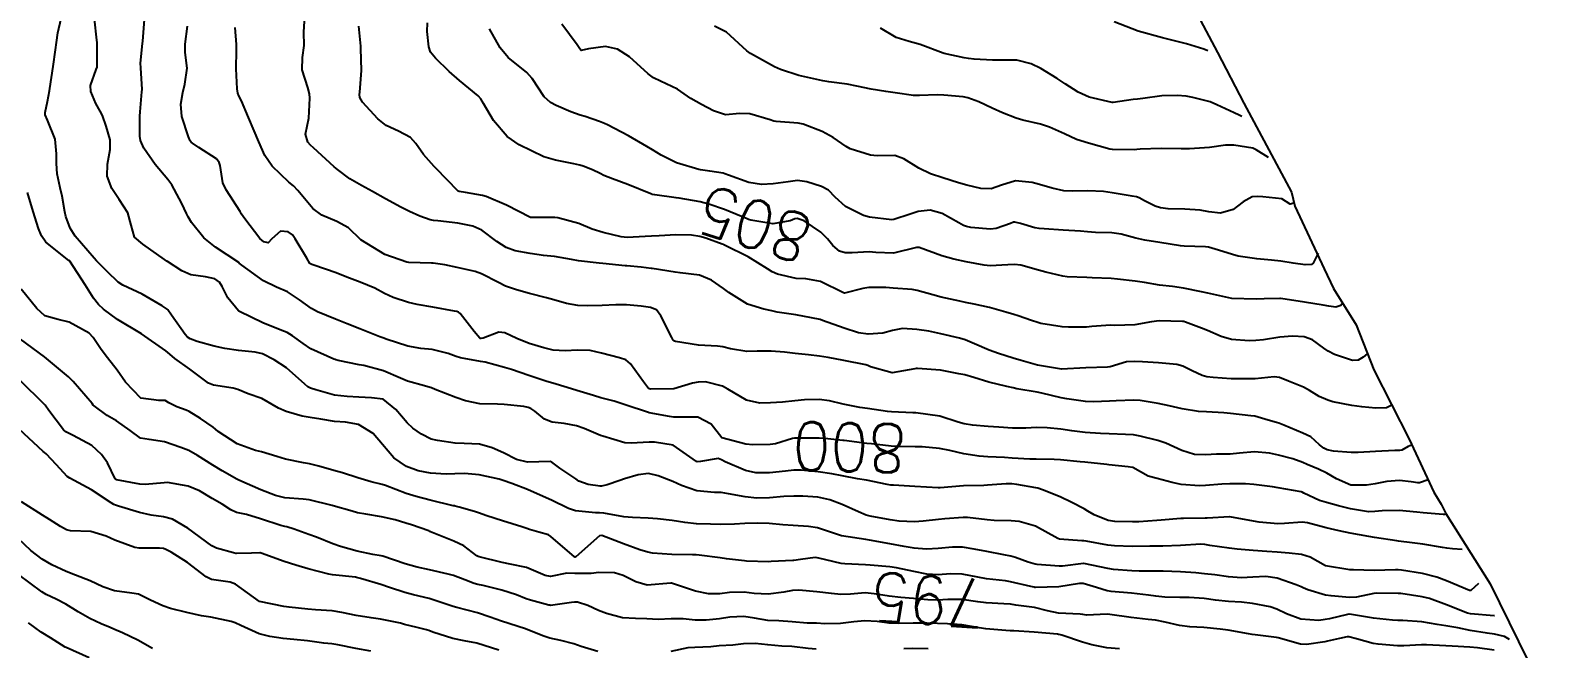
# Model space of a CAD drawing. Header units: metres. Extents: x 307586 to 320046, y 7427249 to 7434250.
# Drawn here: x 318186.1 to 318311.8, y 7430881.8 to 7430932.9 of the extents above; entities that cross this region are included whole.
import ezdxf
from ezdxf.enums import TextEntityAlignment as Align

# ---------------------------------------------------------------- set-up
doc = ezdxf.new("R2010")
doc.units = ezdxf.units.M
doc.header["$MEASUREMENT"] = 0
for name, color, linetype in [('Area', 45, 'Continuous'), ('Cotas', 45, 'Continuous'), ('Curvas de Nivel 1m', 11, 'Continuous'), ('Curvas de Nivel 5m', 15, 'Continuous')]:
    doc.layers.add(name, color=color, linetype=linetype)
doc.styles.add('Style-STANDARD', font='STANDARD.shx')

msp = doc.modelspace()

# ---------------------------------------------------------------- linework, layer by layer
at = {"layer": 'Area'}
msp.add_polyline3d([(318282.04, 7430935.08, 821.88), (318284.16, 7430931.07, 823.66), (318286.33, 7430926.88, 826.19), (318290.27, 7430919.55, 819.99), (318290.56, 7430918.39, 807.71), (318292.97, 7430913.21, 807.02), (318293.73, 7430911.57, 804.58), (318295.62, 7430908.58, 804.66), (318297.06, 7430904.86, 803.72), (318299.98, 7430899.11, 819.01), (318302.03, 7430894.73, 817.61), (318302.62, 7430893.75, 817.69), (318303.03, 7430892.98, 817.81), (318306.68, 7430887.17, 815.33), (318309.03, 7430882.39, 814.67), (318311.83, 7430876.76, 811.87)], dxfattribs=at)
at = {"layer": 'Curvas de Nivel 1m', "flags": 128}
for points, elevation in [([(318305.72, 7430887.2), (318305.07, 7430886.61), (318304.97, 7430886.61), (318303.08, 7430887.42), (318302.28, 7430887.72), (318301.09, 7430888.02), (318299.36, 7430888.3), (318299.09, 7430888.33), (318298.85, 7430888.33), (318297.09, 7430888.26), (318295.4, 7430888.31), (318295.09, 7430888.33), (318293.09, 7430888.64), (318291.81, 7430889.37), (318291.1, 7430889.6), (318290.07, 7430889.71), (318289.1, 7430889.79), (318288.23, 7430889.83), (318287.1, 7430889.91), (318285.79, 7430890.04), (318285.11, 7430890.1), (318283.53, 7430890.33), (318283.11, 7430890.42), (318282.78, 7430890.44), (318281.11, 7430890.33), (318279.64, 7430890.27), (318279.11, 7430890.27), (318278.56, 7430890.27), (318277.11, 7430890.26), (318275.65, 7430890.31), (318275.11, 7430890.37), (318273.3, 7430890.69), (318273.11, 7430890.71), (318272.95, 7430890.72), (318271.11, 7430890.86), (318270.97, 7430890.91), (318269.13, 7430891.94), (318267.77, 7430892.32), (318267.13, 7430892.37), (318265.71, 7430892.4), (318265.13, 7430892.44), (318263.5, 7430892.64), (318263.14, 7430892.65), (318261.63, 7430892.53), (318261.13, 7430892.48), (318259.84, 7430892.33), (318259.13, 7430892.28), (318257.86, 7430892.34), (318257.13, 7430892.46), (318255.48, 7430892.76), (318255.14, 7430892.85), (318254.52, 7430893.11), (318253.15, 7430893.73), (318252.13, 7430894.11), (318251.15, 7430894.33), (318249.91, 7430894.41), (318249.16, 7430894.41), (318248.35, 7430894.38), (318247.15, 7430894.28), (318246.12, 7430894.24), (318245.15, 7430894.34), (318243.78, 7430894.61), (318243.16, 7430894.7), (318242.62, 7430894.71), (318241.16, 7430894.86), (318239.9, 7430895.28), (318239.17, 7430895.62), (318237.96, 7430896.1), (318237.17, 7430896.27), (318236.32, 7430896.18), (318235.17, 7430895.83), (318234.8, 7430895.71), (318233.75, 7430895.35), (318233.29, 7430895.23), (318233.16, 7430895.23), (318232.17, 7430895.37), (318231.42, 7430895.64), (318231.17, 7430895.83), (318229.85, 7430896.73), (318229.18, 7430897.23), (318229.03, 7430897.26), (318227.18, 7430897.22), (318226.25, 7430897.45), (318225.19, 7430897.98), (318224.26, 7430898.41), (318223.2, 7430898.72), (318221.93, 7430898.77), (318221.2, 7430898.79), (318219.73, 7430899), (318219.21, 7430899.13), (318218.42, 7430899.54), (318217.7, 7430900.03), (318217.22, 7430900.47), (318216.3, 7430901.57), (318215.24, 7430902.42), (318214.28, 7430902.55), (318213.24, 7430902.6), (318212.29, 7430902.66), (318211.24, 7430902.77), (318209.69, 7430903.2), (318209.25, 7430903.33), (318209.03, 7430903.44), (318208.79, 7430903.66), (318207.27, 7430905.01), (318206.26, 7430905.69), (318205.29, 7430906.17), (318204.67, 7430906.32), (318203.29, 7430906.44), (318202.16, 7430906.61), (318201.29, 7430906.8), (318199.88, 7430907.18), (318199.3, 7430907.41), (318199.09, 7430907.56), (318198.9, 7430907.78), (318197.76, 7430909.36), (318197.46, 7430909.8), (318197.41, 7430909.87), (318197.33, 7430909.92), (318197, 7430910.14), (318195.35, 7430911.11), (318193.74, 7430911.84), (318193.36, 7430912.09), (318192.47, 7430912.96), (318191.57, 7430913.87), (318191.38, 7430914.07), (318189.82, 7430915.89), (318189.41, 7430916.56), (318189.05, 7430917.52), (318188.96, 7430917.9), (318188.75, 7430919.21), (318188.57, 7430919.9), (318188.32, 7430921.05), (318188.26, 7430921.91), (318188.28, 7430922.71), (318188.15, 7430923.91), (318187.52, 7430925.49), (318187.34, 7430925.92), (318187.33, 7430926.12), (318187.53, 7430927.04), (318187.7, 7430927.92), (318187.72, 7430928.1), (318188, 7430929.91), (318188.2, 7430931.29), (318188.28, 7430931.91), (318188.39, 7430932.7), (318188.65, 7430933.9)], 798), ([(318304.36, 7430890), (318303.57, 7430890.06), (318303.11, 7430890.1), (318302.75, 7430890.16), (318301.11, 7430890.44), (318300.23, 7430890.56), (318299.11, 7430890.69), (318298.98, 7430890.71), (318297.12, 7430891), (318296.65, 7430891.07), (318295.12, 7430891.34), (318294.22, 7430891.54), (318293.13, 7430891.79), (318291.59, 7430892.21), (318291.14, 7430892.27), (318289.68, 7430892.14), (318289.13, 7430892.11), (318287.59, 7430892.26), (318287.14, 7430892.33), (318285.18, 7430892.71), (318285.14, 7430892.71), (318283.31, 7430892.58), (318283.14, 7430892.58), (318281.35, 7430892.57), (318281.14, 7430892.56), (318279.52, 7430892.42), (318279.14, 7430892.39), (318277.67, 7430892.29), (318277.13, 7430892.28), (318275.67, 7430892.32), (318275.14, 7430892.41), (318273.98, 7430892.87), (318273.45, 7430893.18), (318273.15, 7430893.35), (318272.14, 7430893.89), (318271.16, 7430894.35), (318269.71, 7430894.92), (318269.31, 7430895.07), (318269.16, 7430895.11), (318267.59, 7430895.38), (318267.17, 7430895.42), (318266.71, 7430895.42), (318265.17, 7430895.31), (318264.85, 7430895.3), (318263.17, 7430895.25), (318261.25, 7430895.11), (318261.16, 7430895.11), (318261.09, 7430895.11), (318259.16, 7430895.2), (318257.4, 7430895.31), (318257.17, 7430895.33), (318256.87, 7430895.38), (318255.17, 7430895.73), (318254.44, 7430895.84), (318253.17, 7430896.08), (318252.3, 7430896.25), (318251.18, 7430896.42), (318249.77, 7430896.57), (318249.18, 7430896.57), (318248.47, 7430896.48), (318247.17, 7430896.33), (318246.04, 7430896.34), (318245.18, 7430896.52), (318243.51, 7430897.24), (318243.19, 7430897.41), (318242.91, 7430897.52), (318241.47, 7430897.27), (318241.18, 7430897.24), (318241.12, 7430897.27), (318239.2, 7430898.63), (318237.65, 7430898.87), (318237.21, 7430898.86), (318235.74, 7430898.8), (318235.21, 7430898.83), (318233.38, 7430899.36), (318233.21, 7430899.42), (318231.85, 7430900.01), (318231.22, 7430900.23), (318230.2, 7430900.42), (318229.22, 7430900.53), (318228.57, 7430900.77), (318227.79, 7430901.43), (318227.46, 7430901.66), (318227.24, 7430901.75), (318226.87, 7430901.81), (318225.24, 7430901.99), (318224.69, 7430902.01), (318223.24, 7430902.05), (318222.04, 7430902.3), (318221.24, 7430902.57), (318219.55, 7430903.23), (318219.25, 7430903.35), (318219.12, 7430903.4), (318218.67, 7430903.54), (318217.26, 7430903.91), (318216.68, 7430904.15), (318215.27, 7430904.77), (318213.66, 7430905.21), (318213.28, 7430905.26), (318211.54, 7430905.63), (318211.34, 7430905.68), (318211.28, 7430905.7), (318211.17, 7430905.74), (318209.29, 7430906.6), (318208.65, 7430907.02), (318207.75, 7430907.67), (318207.31, 7430907.93), (318206.89, 7430908.1), (318205.32, 7430908.74), (318203.39, 7430909.66), (318203.33, 7430909.69), (318203.29, 7430909.72), (318202.42, 7430910.81), (318201.96, 7430911.74), (318201.72, 7430912.11), (318201.36, 7430912.36), (318200.59, 7430912.53), (318199.36, 7430912.71), (318198.62, 7430913.04), (318197.43, 7430913.8), (318197.37, 7430913.84), (318197.2, 7430913.98), (318195.39, 7430915.25), (318194.72, 7430915.83), (318194.43, 7430916.82), (318194.15, 7430917.83), (318193.44, 7430918.93), (318192.83, 7430919.85), (318192.45, 7430920.85), (318192.47, 7430921.86), (318192.69, 7430923.05), (318192.69, 7430923.85), (318192.36, 7430925), (318192.06, 7430925.86), (318191.89, 7430926.23), (318191.53, 7430926.87), (318191.1, 7430927.87), (318191.08, 7430928.34), (318191.56, 7430929.67), (318191.63, 7430929.87), (318191.63, 7430929.94), (318191.62, 7430931.87), (318191.62, 7430931.9), (318191.6, 7430932.09), (318191.4, 7430933.87)], 799), ([(318298.57, 7430901.93), (318298.11, 7430901.72), (318297.25, 7430901.68), (318296.08, 7430901.78), (318295.25, 7430901.9), (318293.69, 7430902.2), (318293.26, 7430902.33), (318292.55, 7430902.65), (318291.76, 7430903.15), (318291.27, 7430903.42), (318290.03, 7430903.92), (318289.28, 7430904.22), (318288.84, 7430904.26), (318287.28, 7430904.11), (318285.91, 7430904.1), (318285.28, 7430904.12), (318283.81, 7430904.22), (318283.28, 7430904.28), (318282.88, 7430904.37), (318282.07, 7430904.78), (318281.29, 7430905.16), (318280.8, 7430905.29), (318279.29, 7430905.43), (318277.97, 7430905.51), (318277.29, 7430905.54), (318276.63, 7430905.51), (318275.29, 7430905.11), (318275.08, 7430905.07), (318273.28, 7430905.01), (318271.28, 7430904.91), (318269.29, 7430905.23), (318267.95, 7430905.61), (318267.29, 7430905.82), (318266.07, 7430906.2), (318265.3, 7430906.48), (318264.1, 7430906.99), (318263.31, 7430907.32), (318262.85, 7430907.47), (318261.31, 7430907.83), (318260.32, 7430908.04), (318259.32, 7430908.19), (318258.13, 7430908.26), (318257.32, 7430908.1), (318256.52, 7430907.89), (318255.31, 7430907.79), (318254.52, 7430907.9), (318253.32, 7430908.29), (318251.54, 7430908.94), (318251.33, 7430909), (318250.64, 7430909.16), (318249.34, 7430909.41), (318247.78, 7430909.63), (318247.34, 7430909.72), (318246.68, 7430909.87), (318245.34, 7430910.27), (318243.79, 7430911.24), (318243.36, 7430911.57), (318242.37, 7430912.25), (318241.37, 7430912.68), (318239.79, 7430912.87), (318239.38, 7430912.93), (318237.48, 7430913.22), (318237.38, 7430913.23), (318236.55, 7430913.33), (318235.37, 7430913.45), (318235.25, 7430913.46), (318233.38, 7430913.63), (318233.09, 7430913.66), (318231.38, 7430913.85), (318230.81, 7430913.97), (318229.39, 7430914.22), (318228.5, 7430914.31), (318227.39, 7430914.47), (318226.15, 7430914.7), (318225.4, 7430914.97), (318224.65, 7430915.47), (318223.41, 7430916.4), (318222.66, 7430916.73), (318221.42, 7430916.97), (318219.77, 7430917.18), (318219.42, 7430917.2), (318219.13, 7430917.24), (318218.29, 7430917.55), (318217.43, 7430917.93), (318216.7, 7430918.3), (318215.44, 7430918.99), (318214.37, 7430919.59), (318213.46, 7430920.09), (318212.5, 7430920.65), (318211.47, 7430921.4), (318211.2, 7430921.63), (318209.49, 7430923.21), (318209.25, 7430923.41), (318209.02, 7430923.66), (318208.84, 7430924.32), (318209.11, 7430925.66), (318209.19, 7430927.31), (318209.16, 7430927.66), (318209.02, 7430928.19), (318208.57, 7430929.66), (318208.6, 7430930.68), (318208.73, 7430931.66), (318208.7, 7430932.76), (318208.76, 7430933.66)], 803), ([(318301.57, 7430895.76), (318300.85, 7430895.52), (318300.7, 7430895.5), (318300.15, 7430895.59), (318299.18, 7430895.71), (318298.14, 7430895.63), (318297.18, 7430895.44), (318296.47, 7430895.31), (318295.17, 7430895.33), (318293.98, 7430895.84), (318293.19, 7430896.32), (318292.5, 7430896.65), (318291.56, 7430897.03), (318291.2, 7430897.19), (318290.38, 7430897.5), (318289.2, 7430897.8), (318288.46, 7430897.96), (318287.21, 7430898.08), (318285.98, 7430897.96), (318285.2, 7430897.89), (318284.08, 7430897.87), (318283.2, 7430897.82), (318282.27, 7430897.84), (318281.21, 7430898.19), (318279.89, 7430898.8), (318279.22, 7430899.02), (318277.77, 7430899.38), (318277.22, 7430899.47), (318276.56, 7430899.5), (318275.22, 7430899.55), (318274.5, 7430899.59), (318273.22, 7430899.68), (318272.13, 7430899.81), (318271.22, 7430899.94), (318270.08, 7430900.06), (318269.22, 7430900.09), (318268.33, 7430900.04), (318267.22, 7430900.02), (318266.1, 7430900.1), (318265.22, 7430900.18), (318263.93, 7430900.29), (318263.23, 7430900.4), (318262.75, 7430900.53), (318261.23, 7430901.03), (318259.24, 7430901.29), (318258.99, 7430901.3), (318257.24, 7430901.38), (318256.9, 7430901.42), (318255.24, 7430901.66), (318254.61, 7430901.74), (318253.25, 7430902.01), (318252.11, 7430902.28), (318251.25, 7430902.4), (318250.04, 7430902.37), (318249.25, 7430902.28), (318248.24, 7430902.19), (318247.25, 7430902.13), (318246.35, 7430902.1), (318245.25, 7430902.33), (318243.71, 7430903.24), (318243.27, 7430903.51), (318241.87, 7430903.86), (318241.27, 7430903.83), (318240.8, 7430903.74), (318239.26, 7430903.29), (318237.33, 7430903.25), (318237.26, 7430903.27), (318237.17, 7430903.32), (318236.74, 7430903.85), (318235.69, 7430905.34), (318235.29, 7430905.67), (318234.78, 7430905.85), (318233.29, 7430906.23), (318232.36, 7430906.44), (318231.29, 7430906.49), (318230.29, 7430906.41), (318229.29, 7430906.47), (318228.53, 7430906.66), (318227.3, 7430907.03), (318226.28, 7430907.45), (318225.31, 7430907.91), (318224.81, 7430907.97), (318223.51, 7430907.48), (318223.34, 7430907.44), (318223.3, 7430907.44), (318223.27, 7430907.45), (318223.23, 7430907.48), (318222.78, 7430908.02), (318221.6, 7430909.51), (318221.46, 7430909.63), (318221.33, 7430909.68), (318221.14, 7430909.71), (318219.34, 7430910.02), (318218.05, 7430910.26), (318217.34, 7430910.43), (318216.09, 7430910.83), (318215.35, 7430911.15), (318214.57, 7430911.59), (318213.36, 7430912.11), (318212.24, 7430912.5), (318211.37, 7430912.87), (318209.52, 7430913.5), (318209.37, 7430913.56), (318209.31, 7430913.59), (318209.2, 7430913.65), (318208.95, 7430914.09), (318207.99, 7430915.67), (318207.75, 7430916.02), (318207.41, 7430916.27), (318206.78, 7430916.32), (318206.06, 7430915.69), (318205.76, 7430915.34), (318205.4, 7430915.44), (318205.06, 7430915.7), (318203.82, 7430917.32), (318203.56, 7430917.72), (318203.43, 7430917.93), (318202.28, 7430919.74), (318202.02, 7430920.31), (318201.78, 7430921.75), (318201.71, 7430921.99), (318201.48, 7430922.28), (318200.03, 7430923.22), (318199.49, 7430923.58), (318199.39, 7430923.67), (318199.32, 7430923.77), (318199.17, 7430924.1), (318198.61, 7430925.78), (318198.54, 7430926.8), (318198.71, 7430927.78), (318198.88, 7430928.45), (318199.06, 7430929.78), (318198.9, 7430931.09), (318198.89, 7430931.78), (318199.08, 7430933.25)], 801), ([(318300.18, 7430898.62), (318299.9, 7430898.5), (318299.38, 7430898.22), (318299.21, 7430898.19), (318298.81, 7430898.18), (318297.21, 7430898.11), (318295.79, 7430898.03), (318295.21, 7430898.01), (318293.73, 7430898.12), (318293.21, 7430898.25), (318292.94, 7430898.38), (318292.58, 7430898.65), (318291.86, 7430899.3), (318291.22, 7430899.62), (318289.63, 7430900.28), (318289.23, 7430900.45), (318289.04, 7430900.5), (318288.35, 7430900.7), (318287.24, 7430901.01), (318286.9, 7430901.06), (318285.24, 7430901.24), (318284.69, 7430901.3), (318283.24, 7430901.37), (318282.6, 7430901.41), (318281.25, 7430901.62), (318280.17, 7430901.88), (318279.25, 7430902.07), (318277.78, 7430902.31), (318277.26, 7430902.35), (318275.8, 7430902.3), (318275.25, 7430902.27), (318273.92, 7430902.21), (318273.25, 7430902.23), (318271.71, 7430902.45), (318271.26, 7430902.54), (318269.65, 7430902.93), (318269.26, 7430903), (318267.59, 7430903.28), (318267.27, 7430903.36), (318266.75, 7430903.48), (318265.27, 7430903.82), (318264.04, 7430904.22), (318263.28, 7430904.43), (318262.8, 7430904.53), (318261.28, 7430904.82), (318259.37, 7430904.96), (318259.28, 7430904.96), (318259.16, 7430904.93), (318257.28, 7430904.6), (318255.5, 7430905.1), (318255.28, 7430905.2), (318255.12, 7430905.26), (318253.29, 7430905.61), (318252.01, 7430905.86), (318251.29, 7430905.98), (318250.37, 7430906.08), (318249.29, 7430906.2), (318248.41, 7430906.3), (318247.29, 7430906.39), (318246.13, 7430906.38), (318245.29, 7430906.37), (318243.94, 7430906.59), (318243.3, 7430906.75), (318242.85, 7430906.8), (318241.3, 7430906.9), (318239.39, 7430907.2), (318239.3, 7430907.22), (318239.25, 7430907.24), (318239.21, 7430907.29), (318239.08, 7430907.52), (318238.17, 7430909.31), (318237.83, 7430909.8), (318237.34, 7430910.01), (318236.55, 7430910.12), (318235.34, 7430910.23), (318234.48, 7430910.21), (318233.34, 7430910.16), (318232.09, 7430910.13), (318231.34, 7430910.17), (318230.4, 7430910.34), (318229.35, 7430910.63), (318228.73, 7430910.81), (318227.35, 7430911.16), (318226.25, 7430911.45), (318225.36, 7430911.76), (318224.77, 7430912.06), (318223.37, 7430912.79), (318222.85, 7430912.97), (318221.37, 7430913.32), (318220.34, 7430913.52), (318219.37, 7430913.66), (318219.24, 7430913.67), (318217.38, 7430913.71), (318217.2, 7430913.74), (318215.39, 7430914.39), (318213.4, 7430915.6), (318212.38, 7430916.58), (318211.42, 7430917.12), (318210.18, 7430917.64), (318209.43, 7430918.18), (318208.21, 7430919.67), (318207.84, 7430920.06), (318207.46, 7430920.37), (318206.07, 7430921.69), (318205.48, 7430922.57), (318204.99, 7430923.71), (318204.6, 7430924.61), (318204.12, 7430925.71), (318203.54, 7430927.09), (318203.32, 7430927.5), (318203.24, 7430927.72), (318203.2, 7430928.07), (318203.12, 7430929.73), (318203.14, 7430931.28), (318203.13, 7430931.73), (318203.02, 7430933.14)], 802), ([(318296.52, 7430906.16), (318296.2, 7430905.9), (318295.78, 7430905.65), (318295.3, 7430905.62), (318293.81, 7430906.13), (318293.31, 7430906.39), (318292.94, 7430906.65), (318292, 7430907.34), (318291.32, 7430907.58), (318290.36, 7430907.64), (318289.32, 7430907.56), (318287.95, 7430907.34), (318287.32, 7430907.27), (318286.78, 7430907.26), (318285.32, 7430907.35), (318284.47, 7430907.6), (318283.33, 7430908.1), (318282.85, 7430908.29), (318281.51, 7430908.79), (318281.38, 7430908.84), (318281.33, 7430908.84), (318281.27, 7430908.85), (318279.33, 7430908.91), (318278.71, 7430908.82), (318277.33, 7430908.56), (318275.67, 7430908.52), (318275.33, 7430908.53), (318273.77, 7430908.43), (318273.33, 7430908.39), (318271.86, 7430908.37), (318271.33, 7430908.4), (318269.57, 7430908.69), (318269.33, 7430908.76), (318268.81, 7430908.94), (318267.7, 7430909.32), (318267.34, 7430909.43), (318266.69, 7430909.61), (318265.34, 7430910.01), (318264.05, 7430910.29), (318263.35, 7430910.43), (318262.87, 7430910.53), (318261.35, 7430910.85), (318260.64, 7430911.04), (318259.36, 7430911.41), (318258.94, 7430911.48), (318257.36, 7430911.61), (318256.78, 7430911.66), (318255.36, 7430911.66), (318254.88, 7430911.58), (318253.35, 7430911.19), (318253.27, 7430911.21), (318251.37, 7430912.14), (318250.17, 7430912.36), (318249.37, 7430912.4), (318247.81, 7430912.76), (318247.38, 7430912.95), (318246.98, 7430913.2), (318245.39, 7430914.19), (318243.51, 7430915.13), (318243.4, 7430915.18), (318243.36, 7430915.2), (318243.24, 7430915.24), (318241.89, 7430915.74), (318241.41, 7430915.88), (318240.71, 7430915.98), (318239.41, 7430916.02), (318238.04, 7430915.94), (318237.41, 7430915.89), (318236.88, 7430915.86), (318235.41, 7430915.79), (318234.9, 7430915.85), (318233.41, 7430916.19), (318232.52, 7430916.48), (318231.42, 7430916.94), (318229.69, 7430917.41), (318229.42, 7430917.45), (318229.39, 7430917.45), (318227.42, 7430917.44), (318225.44, 7430918.45), (318223.75, 7430919.17), (318223.45, 7430919.26), (318222.05, 7430919.5), (318221.52, 7430919.58), (318221.45, 7430919.62), (318219.59, 7430921.53), (318219.47, 7430921.65), (318218.59, 7430922.64), (318217.95, 7430923.55), (318217.5, 7430924.05), (318216.51, 7430924.57), (318215.51, 7430925.04), (318214.82, 7430925.59), (318213.54, 7430926.97), (318213.31, 7430927.37), (318213.3, 7430927.6), (318213.33, 7430927.81), (318213.45, 7430929.6), (318213.41, 7430931.42), (318213.4, 7430931.6), (318213.25, 7430933.25)], 804), ([(318292.48, 7430914.49), (318292.05, 7430913.67), (318291.93, 7430913.57), (318291.39, 7430913.54), (318290.4, 7430913.67), (318289.39, 7430913.84), (318288.61, 7430913.92), (318287.4, 7430914.02), (318285.88, 7430914.25), (318285.4, 7430914.38), (318284.25, 7430914.75), (318283.41, 7430914.98), (318283.16, 7430915.01), (318281.41, 7430915.06), (318281.11, 7430915.09), (318279.41, 7430915.38), (318278.15, 7430915.56), (318277.41, 7430915.73), (318276.21, 7430916.06), (318275.42, 7430916.18), (318274.08, 7430916.21), (318273.42, 7430916.26), (318272.84, 7430916.32), (318271.42, 7430916.4), (318269.83, 7430916.51), (318269.42, 7430916.54), (318269.07, 7430916.59), (318267.9, 7430916.95), (318267.42, 7430917.07), (318267.32, 7430917.06), (318267.06, 7430916.96), (318265.87, 7430916.53), (318265.42, 7430916.48), (318263.79, 7430916.62), (318263.42, 7430916.69), (318263.19, 7430916.77), (318262.8, 7430917.01), (318261.43, 7430917.76), (318260.43, 7430918.04), (318259.44, 7430917.95), (318258.77, 7430917.72), (318257.43, 7430917.27), (318257.25, 7430917.26), (318255.43, 7430917.47), (318254.93, 7430917.61), (318253.44, 7430918.35), (318252.57, 7430919.13), (318252.02, 7430919.71), (318251.46, 7430920), (318250.23, 7430920.4), (318249.47, 7430920.49), (318248.69, 7430920.4), (318247.46, 7430920.23), (318246.51, 7430920.16), (318245.46, 7430920.34), (318243.76, 7430920.95), (318243.47, 7430921.06), (318243.33, 7430921.1), (318242.23, 7430921.26), (318241.47, 7430921.39), (318241.33, 7430921.42), (318239.48, 7430921.97), (318238.21, 7430922.59), (318237.5, 7430923.03), (318237.03, 7430923.32), (318235.51, 7430924.19), (318233.79, 7430925.09), (318233.52, 7430925.21), (318233.11, 7430925.37), (318231.93, 7430925.79), (318231.53, 7430925.91), (318230.75, 7430926.18), (318229.54, 7430926.7), (318229.07, 7430926.95), (318228.54, 7430927.42), (318227.57, 7430928.93), (318227.11, 7430929.44), (318225.58, 7430930.67), (318224.91, 7430931.47), (318224.03, 7430933.05)], 806), ([(318290.47, 7430918.62), (318290.16, 7430918.54), (318289.46, 7430918.99), (318287.9, 7430919.15), (318287.46, 7430919.17), (318287.03, 7430919.16), (318286.27, 7430918.73), (318285.82, 7430918.37), (318285.45, 7430918.11), (318284.4, 7430917.8), (318283.44, 7430917.9), (318282.72, 7430918.05), (318281.45, 7430918.13), (318280.08, 7430918.17), (318279.45, 7430918.25), (318279.01, 7430918.38), (318278.13, 7430918.83), (318277.7, 7430919.08), (318277.46, 7430919.15), (318277.1, 7430919.2), (318275.46, 7430919.49), (318274.74, 7430919.59), (318273.46, 7430919.66), (318272.17, 7430919.61), (318271.46, 7430919.64), (318270.51, 7430919.88), (318269.47, 7430920.17), (318268.86, 7430920.33), (318267.47, 7430920.46), (318266.33, 7430920.11), (318265.46, 7430919.81), (318264.62, 7430919.83), (318263.46, 7430920.11), (318262.77, 7430920.32), (318261.47, 7430920.71), (318260.46, 7430921.04), (318259.48, 7430921.51), (318258.26, 7430922.29), (318257.5, 7430922.58), (318256.06, 7430922.53), (318255.5, 7430922.6), (318253.83, 7430923.12), (318253.5, 7430923.3), (318252.43, 7430924.05), (318251.52, 7430924.55), (318249.94, 7430925.17), (318249.52, 7430925.25), (318247.7, 7430925.37), (318247.52, 7430925.41), (318247.22, 7430925.51), (318245.53, 7430926.02), (318244.71, 7430926.05), (318243.53, 7430925.94), (318242.53, 7430926.26), (318241.54, 7430926.79), (318240.67, 7430927.28), (318239.55, 7430928.05), (318238.16, 7430928.72), (318237.57, 7430928.98), (318237.14, 7430929.32), (318235.59, 7430930.72), (318234.6, 7430931.35), (318233.6, 7430931.57), (318232.2, 7430931.38), (318231.59, 7430931.25), (318231.48, 7430931.39), (318231.28, 7430931.71), (318230.02, 7430933.41)], 807), ([(318288.37, 7430922.39), (318287.35, 7430923.04), (318287.08, 7430923.16), (318285.51, 7430923.41), (318284.83, 7430923.42), (318283.51, 7430923.24), (318281.85, 7430923.12), (318281.51, 7430923.12), (318281.17, 7430923.13), (318279.51, 7430923.15), (318277.76, 7430923.09), (318277.51, 7430923.06), (318277.31, 7430923.04), (318275.5, 7430923.05), (318275.28, 7430923.09), (318273.51, 7430923.58), (318272.51, 7430923.89), (318271.52, 7430924.35), (318270.28, 7430924.92), (318269.53, 7430925.15), (318268.07, 7430925.49), (318267.53, 7430925.65), (318266.41, 7430926.1), (318265.54, 7430926.49), (318264.44, 7430926.99), (318263.55, 7430927.33), (318263.15, 7430927.41), (318261.55, 7430927.55), (318261, 7430927.59), (318259.55, 7430927.53), (318259.06, 7430927.54), (318257.55, 7430927.76), (318256.78, 7430927.86), (318255.56, 7430928.05), (318254.37, 7430928.3), (318253.56, 7430928.46), (318252.06, 7430928.65), (318251.57, 7430928.73), (318249.57, 7430929.17), (318248.07, 7430929.68), (318247.58, 7430929.89), (318246.08, 7430930.72), (318245.59, 7430931), (318245.28, 7430931.22), (318243.62, 7430932.77), (318242.62, 7430933.26)], 808), ([(318286.17, 7430925.79), (318285.96, 7430925.91), (318285.54, 7430926.09), (318284.11, 7430926.75), (318283.56, 7430926.99), (318282.13, 7430927.35), (318281.56, 7430927.47), (318280.82, 7430927.54), (318279.56, 7430927.49), (318277.98, 7430927.27), (318277.55, 7430927.22), (318277.19, 7430927.2), (318275.54, 7430926.94), (318275.47, 7430926.94), (318273.55, 7430927.4), (318272.64, 7430927.81), (318271.57, 7430928.48), (318270.92, 7430928.92), (318269.58, 7430929.75), (318268.78, 7430930.14), (318267.59, 7430930.46), (318266.1, 7430930.46), (318265.59, 7430930.44), (318264.06, 7430930.52), (318263.59, 7430930.58), (318263.24, 7430930.65), (318261.59, 7430931), (318261.49, 7430931.03), (318259.6, 7430931.74), (318258.69, 7430931.98), (318257.61, 7430932.31), (318256.33, 7430933.09)], 809), ([(318307.03, 7430884.51), (318307.02, 7430884.51), (318305.05, 7430884.68), (318304.81, 7430884.74), (318303.06, 7430885.43), (318301.66, 7430885.94), (318301.07, 7430886.1), (318299.29, 7430886.35), (318299.07, 7430886.37), (318297.27, 7430886.4), (318297.07, 7430886.37), (318295.63, 7430886.05), (318295.06, 7430886.04), (318293.54, 7430886.16), (318293.07, 7430886.22), (318291.62, 7430886.66), (318291.24, 7430886.84), (318291.08, 7430886.92), (318290.66, 7430887.09), (318289.08, 7430887.64), (318288.16, 7430887.78), (318287.08, 7430887.72), (318286.14, 7430887.67), (318285.08, 7430887.75), (318283.93, 7430887.91), (318283.09, 7430888), (318282.37, 7430888.06), (318281.09, 7430888.16), (318279.67, 7430888.22), (318279.08, 7430888.21), (318277.7, 7430888.21), (318277.08, 7430888.25), (318275.58, 7430888.36), (318275.09, 7430888.43), (318273.13, 7430888.84), (318273.09, 7430888.84), (318271.37, 7430888.62), (318271.09, 7430888.61), (318269.27, 7430888.75), (318269.09, 7430888.78), (318268.53, 7430888.94), (318267.47, 7430889.33), (318267.1, 7430889.44), (318266.5, 7430889.57), (318265.1, 7430889.84), (318264.06, 7430890.04), (318263.1, 7430890.18), (318262.28, 7430890.19), (318261.1, 7430890.07), (318260.13, 7430890.02), (318259.1, 7430890.1), (318258.29, 7430890.25), (318257.11, 7430890.48), (318255.43, 7430890.78), (318255.11, 7430890.83), (318253.11, 7430891.12), (318251.12, 7430891.79), (318250.37, 7430891.91), (318249.12, 7430891.97), (318248.27, 7430892.04), (318247.13, 7430892.15), (318246.16, 7430892.17), (318245.13, 7430892.14), (318244.26, 7430892.1), (318243.13, 7430892.08), (318242.29, 7430892.09), (318241.13, 7430892.11), (318240.17, 7430892.24), (318239.13, 7430892.41), (318237.91, 7430892.53), (318237.13, 7430892.59), (318235.83, 7430892.64), (318235.13, 7430892.71), (318233.48, 7430893.01), (318233.13, 7430893.03), (318232.8, 7430893.03), (318231.13, 7430893.2), (318230.57, 7430893.4), (318229.14, 7430894.07), (318227.97, 7430894.61), (318227.16, 7430894.95), (318225.87, 7430895.45), (318225.17, 7430895.7), (318224.82, 7430895.81), (318223.17, 7430896.18), (318221.97, 7430896.29), (318221.17, 7430896.26), (318220.46, 7430896.23), (318219.17, 7430896.3), (318218.13, 7430896.5), (318217.18, 7430896.85), (318216.12, 7430897.57), (318215.2, 7430898.69), (318214.43, 7430899.59), (318213.22, 7430900.33), (318212.14, 7430900.53), (318211.22, 7430900.57), (318210.1, 7430900.76), (318209.23, 7430900.91), (318208.57, 7430901.01), (318207.23, 7430901.4), (318206.61, 7430901.69), (318205.24, 7430902.48), (318204.09, 7430902.86), (318203.25, 7430903.22), (318202.86, 7430903.34), (318201.25, 7430903.57), (318200.83, 7430903.75), (318199.27, 7430904.91), (318198.05, 7430905.79), (318197.63, 7430906.14), (318197.29, 7430906.43), (318195.3, 7430907.82), (318193.32, 7430909), (318192.14, 7430909.86), (318191.73, 7430910.25), (318191.34, 7430910.77), (318190.65, 7430911.88), (318189.37, 7430913.83), (318189.34, 7430913.86), (318189.29, 7430913.89), (318187.4, 7430915.4), (318187.02, 7430915.92), (318186.79, 7430916.54), (318186.35, 7430917.93), (318185.87, 7430919.5)], 797), ([(318308.28, 7430882.57), (318307.85, 7430882.81), (318307.03, 7430883.01), (318306.44, 7430883.08), (318305.03, 7430883.31), (318304.01, 7430883.53), (318303.03, 7430883.69), (318302.31, 7430883.8), (318301.04, 7430884.01), (318299.47, 7430884.13), (318299.04, 7430884.14), (318298.62, 7430884.16), (318297.04, 7430884.32), (318295.24, 7430884.62), (318295.04, 7430884.65), (318295.02, 7430884.65), (318294.89, 7430884.62), (318293.4, 7430884.28), (318293.04, 7430884.21), (318292.53, 7430884.14), (318291.04, 7430884.24), (318289.85, 7430884.68), (318289.05, 7430885.08), (318288.5, 7430885.25), (318287.06, 7430885.53), (318286.15, 7430885.64), (318285.06, 7430885.7), (318283.99, 7430885.82), (318283.06, 7430885.94), (318281.81, 7430886.03), (318281.06, 7430886.03), (318279.81, 7430886.05), (318279.06, 7430886.14), (318278.47, 7430886.23), (318277.06, 7430886.38), (318275.39, 7430886.52), (318275.06, 7430886.59), (318274.16, 7430886.87), (318273.07, 7430887.18), (318272.76, 7430887.19), (318271.06, 7430886.91), (318269.14, 7430886.85), (318269.06, 7430886.86), (318269.01, 7430886.88), (318268.73, 7430886.94), (318267.07, 7430887.32), (318266.64, 7430887.4), (318265.07, 7430887.57), (318264.36, 7430887.7), (318263.08, 7430887.95), (318262.11, 7430887.98), (318261.08, 7430887.9), (318260.14, 7430887.97), (318259.08, 7430888.18), (318257.66, 7430888.49), (318257.09, 7430888.58), (318255.48, 7430888.7), (318255.09, 7430888.73), (318253.39, 7430888.81), (318253.09, 7430888.84), (318251.81, 7430889.14), (318251.23, 7430889.29), (318251.09, 7430889.32), (318250.92, 7430889.33), (318249.71, 7430889.16), (318249.17, 7430889.09), (318249.09, 7430889.09), (318247.29, 7430889), (318247.09, 7430888.99), (318245.27, 7430889.04), (318245.09, 7430889.06), (318243.6, 7430889.23), (318243.09, 7430889.31), (318241.36, 7430889.53), (318241.1, 7430889.55), (318240.81, 7430889.56), (318239.1, 7430889.59), (318237.49, 7430889.71), (318237.1, 7430889.78), (318236.46, 7430889.96), (318235.1, 7430890.47), (318233.3, 7430891.16), (318233.11, 7430891.13), (318231.16, 7430889.39), (318231.12, 7430889.36), (318231.09, 7430889.36), (318231.04, 7430889.39), (318229.11, 7430891.08), (318228.9, 7430891.2), (318228.11, 7430891.43), (318227.33, 7430891.65), (318227.12, 7430891.73), (318226.69, 7430891.88), (318225.12, 7430892.37), (318223.81, 7430892.79), (318223.13, 7430893.03), (318222.79, 7430893.15), (318221.52, 7430893.5), (318221.21, 7430893.59), (318221.13, 7430893.6), (318221.03, 7430893.62), (318219.14, 7430894.09), (318217.97, 7430894.37), (318217.15, 7430894.62), (318215.44, 7430895.29), (318215.16, 7430895.38), (318214.25, 7430895.59), (318213.17, 7430895.92), (318211.9, 7430896.35), (318211.17, 7430896.54), (318209.93, 7430896.89), (318209.18, 7430897.08), (318208.68, 7430897.16), (318207.18, 7430897.46), (318206.47, 7430897.69), (318205.19, 7430898.07), (318204.71, 7430898.19), (318203.2, 7430898.74), (318201.61, 7430899.74), (318201.41, 7430899.94), (318201.22, 7430900.11), (318200.16, 7430900.82), (318199.23, 7430901.42), (318198.99, 7430901.53), (318198.2, 7430901.79), (318197.56, 7430902.12), (318197.24, 7430902.32), (318196.73, 7430902.31), (318195.24, 7430902.52), (318193.98, 7430903.83), (318193.27, 7430904.83), (318192.48, 7430905.85), (318191.97, 7430906.54), (318191.3, 7430907.52), (318190.96, 7430907.87), (318189.31, 7430908.78), (318188.41, 7430909), (318187.32, 7430909.32), (318186.65, 7430909.93), (318185.35, 7430911.51)], 796), ([(318276.06, 7430881.8), (318275.01, 7430881.87), (318273.78, 7430882.11), (318273.01, 7430882.33), (318271.29, 7430882.91), (318271.09, 7430882.97), (318271.02, 7430882.98), (318270.94, 7430883), (318269.03, 7430883.18), (318267.34, 7430883.27), (318267.03, 7430883.28), (318266.69, 7430883.3), (318265.03, 7430883.45), (318264.48, 7430883.53), (318263.03, 7430883.76), (318261.86, 7430883.85), (318261.03, 7430883.87), (318260.16, 7430883.91), (318259.03, 7430883.92), (318257.84, 7430883.88), (318257.03, 7430883.92), (318256.06, 7430884.06), (318255.03, 7430884.11), (318254.13, 7430884.01), (318253.03, 7430883.87), (318251.74, 7430883.85), (318251.03, 7430883.91), (318250.27, 7430883.92), (318249.03, 7430884.02), (318247.94, 7430884.09), (318247.03, 7430884.12), (318245.92, 7430884.33), (318245.04, 7430884.46), (318243.87, 7430884.4), (318243.03, 7430884.28), (318241.94, 7430884.16), (318241.03, 7430884.16), (318240.04, 7430884.27), (318239.03, 7430884.28), (318237.95, 7430884.22), (318237.03, 7430884.27), (318236.08, 7430884.29), (318235.03, 7430884.34), (318233.69, 7430884.7), (318233.04, 7430884.96), (318232.16, 7430885.37), (318231.31, 7430885.65), (318231.05, 7430885.66), (318230.81, 7430885.62), (318229.25, 7430885.41), (318229.07, 7430885.38), (318229.04, 7430885.39), (318228.92, 7430885.41), (318227.42, 7430885.81), (318227.05, 7430885.93), (318226.26, 7430886.24), (318225.05, 7430886.64), (318223.51, 7430887.02), (318223.06, 7430887.12), (318222.77, 7430887.2), (318221.99, 7430887.5), (318221.07, 7430887.84), (318220.62, 7430887.96), (318219.07, 7430888.33), (318218.07, 7430888.55), (318217.08, 7430888.82), (318215.23, 7430889.44), (318215.09, 7430889.48), (318214.41, 7430889.59), (318213.1, 7430889.85), (318211.73, 7430890.25), (318211.1, 7430890.48), (318209.74, 7430891.01), (318209.11, 7430891.24), (318208.8, 7430891.35), (318207.91, 7430891.67), (318207.3, 7430891.86), (318207.12, 7430891.91), (318206.81, 7430891.99), (318205.12, 7430892.54), (318203.96, 7430892.88), (318203.13, 7430893.07), (318202.67, 7430893.27), (318201.94, 7430893.74), (318201.14, 7430894.22), (318200.07, 7430894.84), (318199.15, 7430895.23), (318197.43, 7430895.53), (318197.16, 7430895.52), (318195.59, 7430895.38), (318195.16, 7430895.4), (318193.24, 7430895.76), (318193.16, 7430895.79), (318193.11, 7430895.84), (318192.47, 7430897.15), (318192, 7430897.86), (318191.19, 7430898.59), (318189.66, 7430899.42), (318189.2, 7430899.64), (318189.04, 7430899.73), (318188.86, 7430899.9), (318187.64, 7430901.5), (318187.33, 7430901.92), (318187.29, 7430901.98), (318187.23, 7430902.05), (318185.3, 7430903.94)], 794), ([(318232.99, 7430881.56), (318231.59, 7430881.97), (318231, 7430882.21), (318229.93, 7430882.48), (318229.01, 7430882.67), (318228.45, 7430882.86), (318227.01, 7430883.44), (318225.02, 7430884.08), (318224.09, 7430884.4), (318223.03, 7430884.76), (318221.34, 7430885.21), (318221.04, 7430885.29), (318220.37, 7430885.52), (318219.05, 7430885.94), (318217.75, 7430886.25), (318217.05, 7430886.44), (318215.76, 7430886.87), (318215.06, 7430887.1), (318213.39, 7430887.6), (318213.06, 7430887.68), (318212.97, 7430887.7), (318211.07, 7430887.9), (318210.75, 7430887.95), (318209.07, 7430888.41), (318208.04, 7430888.7), (318207.08, 7430889), (318205.17, 7430889.7), (318205.09, 7430889.73), (318205.06, 7430889.73), (318204.38, 7430889.71), (318203.14, 7430889.67), (318203.09, 7430889.68), (318202.88, 7430889.72), (318201.48, 7430890.12), (318201.1, 7430890.31), (318199.11, 7430891.77), (318197.84, 7430892.51), (318197.12, 7430892.71), (318196.09, 7430892.85), (318195.13, 7430893.05), (318193.39, 7430893.58), (318193.13, 7430893.66), (318193.01, 7430893.72), (318192.79, 7430893.85), (318191.15, 7430894.93), (318189.37, 7430895.89), (318189.16, 7430896.03), (318188.26, 7430896.99), (318187.42, 7430897.92), (318187.28, 7430898.02), (318187.18, 7430898.09), (318185.2, 7430899.94)], 793), ([(318224.79, 7430881.67), (318223, 7430882.27), (318221.95, 7430882.44), (318221, 7430882.63), (318219.36, 7430883.17), (318219.01, 7430883.31), (318218.84, 7430883.36), (318218.07, 7430883.54), (318217.02, 7430883.81), (318216.69, 7430883.9), (318215.02, 7430884.25), (318214.27, 7430884.34), (318213.03, 7430884.54), (318211.84, 7430884.8), (318211.03, 7430884.93), (318209.66, 7430885.02), (318209.03, 7430885.07), (318207.48, 7430885.23), (318207.04, 7430885.3), (318205.04, 7430885.7), (318203.06, 7430887.13), (318202.62, 7430887.29), (318201.06, 7430887.53), (318200.62, 7430887.75), (318199.08, 7430888.92), (318197.74, 7430889.79), (318197.3, 7430890.01), (318197.1, 7430890.08), (318196.78, 7430890.12), (318195.1, 7430890.11), (318194.75, 7430890.17), (318193.1, 7430890.78), (318192.36, 7430891.1), (318191.11, 7430891.48), (318189.44, 7430891.55), (318189.11, 7430891.62), (318188.6, 7430891.9), (318187.7, 7430892.49), (318187.12, 7430892.85), (318185.37, 7430893.94)], 792), ([(318214.22, 7430881.59), (318213, 7430881.83), (318211.5, 7430882.13), (318211, 7430882.2), (318210.36, 7430882.27), (318209, 7430882.45), (318207.88, 7430882.55), (318207, 7430882.65), (318205.89, 7430882.81), (318205.01, 7430883.03), (318203.5, 7430883.72), (318203.02, 7430883.94), (318202.7, 7430884.04), (318201.02, 7430884.4), (318200.25, 7430884.53), (318199.03, 7430884.78), (318197.69, 7430885.13), (318197.04, 7430885.33), (318196.03, 7430885.81), (318195.05, 7430886.3), (318194.5, 7430886.38), (318193.05, 7430886.58), (318192.11, 7430886.92), (318191.06, 7430887.42), (318189.84, 7430887.88), (318189.07, 7430888.17), (318187.89, 7430888.73), (318187.08, 7430889.19), (318186.15, 7430889.93), (318185.1, 7430890.91)], 791), ([(318190.98, 7430881.05), (318189.06, 7430881.89), (318188.99, 7430881.93), (318187.78, 7430882.69), (318187.01, 7430883.18), (318185.96, 7430883.93)], 789), ([(318251, 7430881.75), (318250.35, 7430881.81), (318249, 7430881.97), (318248.17, 7430882.02), (318247.01, 7430882.11), (318245.98, 7430882.24), (318245.01, 7430882.21), (318244.13, 7430882.1), (318243, 7430882.03), (318242.3, 7430881.96), (318241, 7430881.9), (318240.42, 7430881.86), (318239, 7430881.58)], 793), ([(318260.25, 7430881.79), (318259, 7430881.82), (318258.26, 7430881.8)], 793)]:
    msp.add_lwpolyline(points, dxfattribs=dict(at, elevation=elevation))
at = {"layer": 'Curvas de Nivel 5m', "flags": 128}
for points, elevation in [([(318302.96, 7430892.89), (318302.8, 7430892.88), (318301.15, 7430893.02), (318300.63, 7430893.08), (318299.15, 7430893.22), (318297.76, 7430893.2), (318297.15, 7430893.13), (318296.64, 7430893.12), (318295.15, 7430893.36), (318294.16, 7430893.62), (318293.16, 7430893.88), (318292.57, 7430894.06), (318291.3, 7430894.67), (318291.16, 7430894.73), (318291.07, 7430894.77), (318289.17, 7430895.09), (318288.69, 7430895.17), (318287.17, 7430895.38), (318286.48, 7430895.42), (318285.17, 7430895.43), (318284.51, 7430895.41), (318283.17, 7430895.29), (318282.68, 7430895.26), (318281.17, 7430895.36), (318280.42, 7430895.55), (318279.17, 7430895.87), (318278.42, 7430896.06), (318277.18, 7430896.77), (318277.13, 7430896.79), (318276.77, 7430896.84), (318275.19, 7430897.01), (318275.02, 7430897.03), (318273.19, 7430897.21), (318272.83, 7430897.24), (318271.19, 7430897.4), (318270.67, 7430897.44), (318269.19, 7430897.47), (318268.65, 7430897.48), (318267.19, 7430897.56), (318266.56, 7430897.6), (318265.19, 7430897.66), (318264.47, 7430897.71), (318263.2, 7430897.9), (318262.04, 7430898.18), (318261.2, 7430898.36), (318259.76, 7430898.49), (318259.2, 7430898.49), (318257.77, 7430898.51), (318257.21, 7430898.55), (318255.57, 7430898.73), (318255.21, 7430898.77), (318253.33, 7430899), (318253.21, 7430899.01), (318251.99, 7430899.14), (318251.27, 7430899.21), (318251.21, 7430899.21), (318251.16, 7430899.21), (318249.21, 7430899.2), (318249.05, 7430899.17), (318247.66, 7430898.74), (318247.2, 7430898.67), (318245.77, 7430898.65), (318245.21, 7430898.72), (318243.21, 7430899.24), (318242.34, 7430900.37), (318241.23, 7430900.95), (318239.58, 7430900.94), (318239.23, 7430900.94), (318238.91, 7430900.98), (318237.23, 7430901.3), (318237.16, 7430901.32), (318235.24, 7430901.97), (318234.34, 7430902.25), (318233.24, 7430902.55), (318232.61, 7430902.74), (318231.25, 7430903.15), (318230.44, 7430903.4), (318229.26, 7430903.75), (318228.78, 7430903.9), (318227.27, 7430904.39), (318225.86, 7430904.87), (318225.28, 7430905.05), (318223.67, 7430905.48), (318223.28, 7430905.55), (318221.63, 7430905.85), (318221.29, 7430905.96), (318220.61, 7430906.19), (318219.29, 7430906.52), (318218.37, 7430906.62), (318217.3, 7430906.8), (318215.5, 7430907.38), (318215.3, 7430907.46), (318214.97, 7430907.58), (318213.31, 7430908.24), (318212.29, 7430908.65), (318211.32, 7430909.03), (318209.84, 7430909.64), (318209.34, 7430909.93), (318208.33, 7430910.65), (318207.35, 7430911.29), (318206.44, 7430911.69), (318205.36, 7430912.21), (318203.59, 7430913.5), (318203.37, 7430913.68), (318203.36, 7430913.7), (318203.33, 7430913.72), (318201.39, 7430915), (318200.45, 7430915.76), (318199.42, 7430917.03), (318199.14, 7430917.49), (318199.01, 7430917.78), (318198.62, 7430918.6), (318197.99, 7430919.79), (318197.8, 7430920.13), (318197.46, 7430920.58), (318196.43, 7430921.81), (318195.49, 7430923.16), (318195.21, 7430923.82), (318195.15, 7430924.17), (318195.16, 7430925.82), (318195.18, 7430926.17), (318195.33, 7430927.82), (318195.34, 7430928.03), (318195.23, 7430929.82), (318195.21, 7430930.19), (318195.37, 7430931.82), (318195.39, 7430932.02), (318195.54, 7430933.82)], 800), ([(318283.37, 7430931.22), (318283.03, 7430931.35), (318281.61, 7430931.79), (318280.29, 7430932.13), (318279.62, 7430932.29), (318277.62, 7430932.84), (318275.63, 7430933.61)], 810), ([(318294.49, 7430910.36), (318294.34, 7430910.16), (318293.94, 7430910.04), (318293.35, 7430910.1), (318292.89, 7430910.19), (318291.35, 7430910.45), (318289.75, 7430910.69), (318289.35, 7430910.74), (318289.3, 7430910.74), (318288.01, 7430910.71), (318287.35, 7430910.7), (318285.35, 7430910.74), (318283.36, 7430911.19), (318282.84, 7430911.29), (318281.36, 7430911.59), (318280.43, 7430911.74), (318279.37, 7430911.86), (318278.14, 7430912.06), (318277.37, 7430912.18), (318275.89, 7430912.34), (318275.38, 7430912.39), (318273.8, 7430912.45), (318273.38, 7430912.47), (318271.74, 7430912.54), (318271.38, 7430912.58), (318269.98, 7430912.92), (318269.38, 7430913.09), (318267.92, 7430913.49), (318267.39, 7430913.55), (318266.83, 7430913.52), (318265.39, 7430913.44), (318264.88, 7430913.49), (318263.39, 7430913.79), (318262.37, 7430913.99), (318261.4, 7430914.27), (318259.51, 7430914.95), (318259.4, 7430914.97), (318259.31, 7430914.96), (318257.4, 7430914.5), (318255.94, 7430914.55), (318255.4, 7430914.6), (318253.98, 7430914.53), (318253.4, 7430914.51), (318252.94, 7430914.67), (318252.4, 7430915.14), (318251.94, 7430915.67), (318251.41, 7430916.24), (318250.01, 7430917.16), (318249.43, 7430917.37), (318249.26, 7430917.34), (318248.86, 7430917.18), (318247.42, 7430916.91), (318245.62, 7430917.22), (318245.42, 7430917.28), (318245.32, 7430917.32), (318243.44, 7430918.1), (318242.15, 7430918.55), (318241.44, 7430918.74), (318239.69, 7430919.05), (318239.45, 7430919.08), (318237.68, 7430919.32), (318237.48, 7430919.35), (318237.45, 7430919.36), (318237.37, 7430919.4), (318235.46, 7430920.17), (318234.18, 7430920.64), (318233.47, 7430920.92), (318233.18, 7430921.07), (318232.54, 7430921.37), (318231.77, 7430921.68), (318231.48, 7430921.78), (318230.99, 7430921.88), (318229.48, 7430922.17), (318228.53, 7430922.47), (318227.49, 7430922.95), (318226.47, 7430923.45), (318225.5, 7430924.13), (318224.37, 7430925.47), (318223.54, 7430926.86), (318223.31, 7430927.25), (318223.09, 7430927.49), (318221.56, 7430928.77), (318220.71, 7430929.52), (318219.58, 7430930.6), (318219.16, 7430931.11), (318219.01, 7430931.54), (318218.89, 7430932.83), (318218.9, 7430933.54)], 805), ([(318307.01, 7430881.67), (318305.63, 7430881.88), (318305.01, 7430881.93), (318303.53, 7430882), (318303.02, 7430882.03), (318301.43, 7430882.13), (318301.02, 7430882.13), (318299.54, 7430882.04), (318299.02, 7430882.05), (318297.44, 7430882.17), (318297.02, 7430882.24), (318295.65, 7430882.61), (318295.02, 7430882.77), (318294.87, 7430882.77), (318294.24, 7430882.63), (318293.25, 7430882.41), (318293.02, 7430882.37), (318291.52, 7430882.16), (318291.02, 7430882.18), (318289.16, 7430882.69), (318289.02, 7430882.72), (318287.26, 7430882.95), (318287.03, 7430882.98), (318286.72, 7430883.02), (318285.03, 7430883.32), (318284.37, 7430883.41), (318283.03, 7430883.54), (318281.88, 7430883.62), (318281.03, 7430883.73), (318279.84, 7430884), (318279.04, 7430884.16), (318278.44, 7430884.22), (318277.04, 7430884.39), (318275.26, 7430884.64), (318275.04, 7430884.65), (318273.34, 7430884.58), (318273.04, 7430884.63), (318272.81, 7430884.65), (318271.04, 7430884.73), (318270.13, 7430884.92), (318269.05, 7430885.2), (318267.51, 7430885.41), (318267.05, 7430885.47), (318266.5, 7430885.51), (318265.05, 7430885.58), (318264.36, 7430885.68), (318263.05, 7430885.87), (318261.89, 7430885.86), (318261.05, 7430885.82), (318260.24, 7430885.85), (318259.05, 7430885.95), (318258, 7430886.02), (318257.05, 7430886.13), (318255.81, 7430886.34), (318255.06, 7430886.41), (318253.86, 7430886.31), (318253.05, 7430886.27), (318252.27, 7430886.35), (318251.06, 7430886.51), (318249.59, 7430886.63), (318249.06, 7430886.6), (318248.34, 7430886.47), (318247.05, 7430886.3), (318245.9, 7430886.36), (318245.06, 7430886.46), (318243.85, 7430886.44), (318243.05, 7430886.34), (318242.13, 7430886.33), (318241.06, 7430886.56), (318239.15, 7430887.2), (318239.06, 7430887.23), (318239, 7430887.23), (318237.06, 7430887.06), (318236.13, 7430887.33), (318235.07, 7430887.86), (318234.35, 7430888.07), (318233.07, 7430888.11), (318232.42, 7430888.02), (318231.07, 7430888.01), (318230.43, 7430888.04), (318229.07, 7430887.78), (318228.64, 7430887.85), (318227.08, 7430888.5), (318225.73, 7430888.8), (318225.08, 7430888.92), (318223.18, 7430889.39), (318223.09, 7430889.42), (318222.99, 7430889.48), (318221.9, 7430890.3), (318221.1, 7430890.7), (318219.17, 7430891.47), (318219.11, 7430891.49), (318219.08, 7430891.5), (318219.02, 7430891.53), (318217.6, 7430892.03), (318217.12, 7430892.19), (318216.24, 7430892.45), (318215.12, 7430892.7), (318213.81, 7430892.91), (318213.13, 7430893.03), (318212.68, 7430893.16), (318211.13, 7430893.6), (318211.03, 7430893.63), (318209.14, 7430894.11), (318208.63, 7430894.17), (318207.14, 7430894.28), (318206.36, 7430894.47), (318205.15, 7430894.93), (318203.34, 7430895.72), (318203.16, 7430895.81), (318201.95, 7430896.51), (318201.18, 7430896.97), (318199.92, 7430897.76), (318199.19, 7430898.17), (318198.53, 7430898.44), (318197.2, 7430898.89), (318195.93, 7430899.09), (318195.2, 7430899.21), (318194.35, 7430899.83), (318193.22, 7430900.63), (318192.45, 7430901.07), (318191.37, 7430901.87), (318191.31, 7430901.94), (318191.23, 7430902.07), (318189.64, 7430903.89), (318189.26, 7430904.27), (318187.28, 7430905.92), (318185.3, 7430907.39)], 795), ([(318196.19, 7430881.81), (318195, 7430882.5), (318193.72, 7430883.12), (318193.01, 7430883.42), (318192.71, 7430883.54), (318191.97, 7430883.86), (318191.02, 7430884.3), (318190.05, 7430884.85), (318189.04, 7430885.48), (318188.25, 7430885.9), (318187.42, 7430886.28), (318187.05, 7430886.5), (318185.14, 7430887.94)], 790)]:
    msp.add_lwpolyline(points, dxfattribs=dict(at, elevation=elevation))

# ---------------------------------------------------------------- texts
at = {"layer": 'Cotas', "style": 'Style-STANDARD'}
for s, rotation, p in [('805', 162.4528, (318245.92, 7430916.88, 805)), ('800', 178.5746, (318253.76, 7430898.45, 800)), ('795', 176.3, (318260.26, 7430885.83, 795))]:
    msp.add_text(s, height=4, rotation=rotation, dxfattribs=at).set_placement(p, align=Align.MIDDLE_CENTER)

doc.saveas('drawing.dxf')
